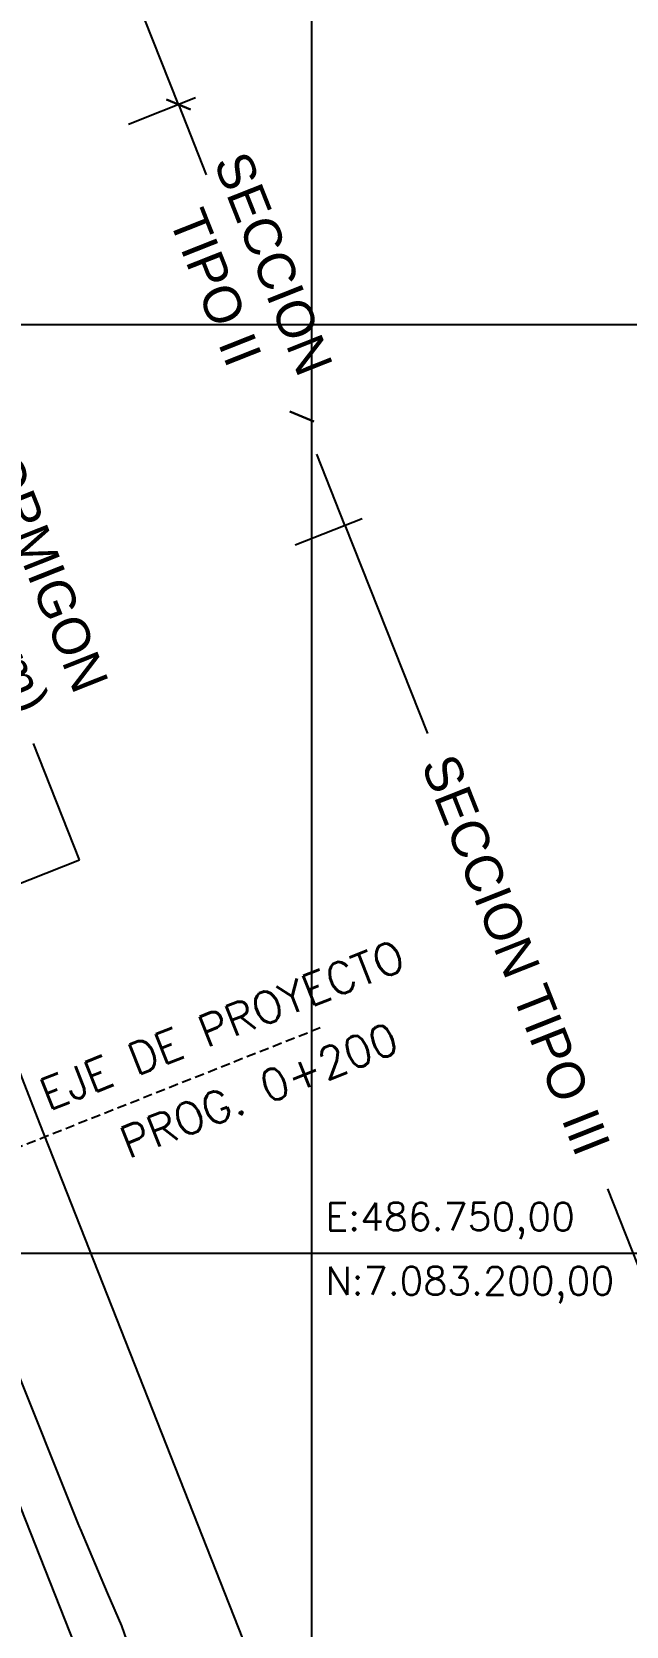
# Model space of a CAD drawing. Header units: metres. Extents: x 486561 to 486942, y 7083268 to 7083787.
# Drawn here: x 486779.2 to 486811.2, y 7083527.9 to 7083613.8 of the extents above; entities that cross this region are included whole.
import ezdxf

# ---------------------------------------------------------------- set-up
doc = ezdxf.new("R2010")
doc.units = ezdxf.units.M
doc.linetypes.add('DASHED', pattern=[0.75, 0.5, -0.25])
for name, color, linetype in [('ALAMBRADA', 45, 'Continuous'), ('C-ROAD-CORR', 5, 'Continuous'), ('C-TINN-BNDY', 110, 'Continuous'), ('C-TOPO-FEAT', 94, 'Continuous'), ('grilla', 254, 'Continuous')]:
    doc.layers.add(name, color=color, linetype=linetype)
doc.styles.add('arial', font='arial.ttf')
doc.styles.get("Standard").update_dxf_attribs({"font": 'simplex.shx'})

# ---------------------------------------------------------------- blocks, each defined once
blk = doc.blocks.new('*U53', base_point=(486750, 7083200))
at = {"layer": 'grilla', "linetype": 'ByBlock', "char_height": 1.5}
for s, insert, attachment_point in [('E:486.750,00', (486750.75, 7083200.75), 7), ('N:7.083.200,00', (486750.75, 7083199.25), 1)]:
    blk.add_mtext(s, dxfattribs=dict(at, insert=insert, attachment_point=attachment_point))

msp = doc.modelspace()

# ---------------------------------------------------------------- linework, layer by layer
at = {"color": 7, "linetype": 'ByBlock', "extrusion": (-0.05868988459241528, 0.1482175699567987, 0.9872117550974718)}
msp.add_line((486786.4325816823, 7083610.126654955, -12.19764136604499), (486787.7257955658, 7083609.576941483, -12.0382269670954), dxfattribs=at)
at = {"color": 7, "linetype": 'ByBlock', "extrusion": (-0.05868988459241529, 0.1482175699567987, 0.9872117550974717)}
for p, q in [((486787.7257955583, 7083609.576941479, -12.03822696779389), (486786.4325816749, 7083610.126654951, -12.19764136674348)), ((486794.379307745, 7083592.773178211, -32.3830271307379), (486793.0860938616, 7083593.322891684, -32.54244152968749))]:
    msp.add_line(p, q, dxfattribs=at)
at = {"color": 7, "linetype": 'ByBlock', "extrusion": (-0.0586898845924153, 0.1482175699567987, 0.9872117550974717)}
msp.add_line((486793.0860938643, 7083593.322891688, -32.54244153061882), (486794.3793077478, 7083592.773178214, -32.38302713143639), dxfattribs=at)
at = {"color": 7, "linetype": 'DASHED', "lineweight": -3}
msp.add_line((486794.7223304504, 7083560.129656383), (486723.1296555953, 7083531.777427557), dxfattribs=at)
at = {"layer": 'ALAMBRADA', "color": 7}
for p, q in [((486779.6234856492, 7083554.98571682, 76.05), (486760.7534856492, 7083602.805716819, 76.05)), ((486808.3034856492, 7083482.185716819, 76.05), (486779.6234856492, 7083554.98571682, 76.05))]:
    msp.add_line(p, q, dxfattribs=at)
at = {"layer": 'C-ROAD-CORR', "color": 7, "extrusion": (-0.0586898845924153, 0.1482175699567987, 0.9872117550974717)}
for p, q in [((486787.07918862, 7083609.851798199, -12.11793416414768), (486774.7813135002, 7083640.90929945, -17.51194229695376)), ((486784.3915738923, 7083608.78758025, -12.11793416403126), (486788.0089513658, 7083610.219957443, -12.11793416438051)), ((486784.3915738923, 7083608.78758025, -12.11793416403126), (486788.00895137, 7083610.219957443, -12.11793416438051)), ((486787.0791886149, 7083609.851798198, -12.11793416414768), (486788.5759030639, 7083606.07194108, -11.46145572172374)), ((486796.0492693901, 7083587.198429857, -8.183539955316895), (486794.5349013683, 7083591.022869956, -8.847761485226343)), ((486793.3604219675, 7083586.133723794, -8.183539955084065), (486796.9790321359, 7083587.5665891, -8.18353995543331)), ((486793.3604219675, 7083586.133723794, -8.183539955084065), (486796.9790321405, 7083587.566589101, -8.183539955549726)), ((486796.0492693859, 7083587.198429855, -8.18353995520048), (486800.4892008308, 7083575.985665447, -6.236128219951766)), ((486814.707037398, 7083540.079423701), (486810.202625905, 7083551.455028371, -1.975693523733767))]:
    msp.add_line(p, q, dxfattribs=at)
at = {"layer": 'C-ROAD-CORR', "color": 7, "extrusion": (0.05870274693533113, -0.1482124761941991, 0.9872117550974717)}
for p, q in [((486781.7582812132, 7083569.185670783, -27.24119651957881), (486779.2780495929, 7083575.44775032, -26.15357300033793)), ((486763.0554262162, 7083561.778001801, -27.24119651841465), (486781.7582812132, 7083569.185670783, -27.24119651957881))]:
    msp.add_line(p, q, dxfattribs=at)
at = {"layer": 'C-TINN-BNDY', "color": 7, "linetype": 'Continuous', "lineweight": -3}
for p, q in [((486778.0463407125, 7083542.470489634, 77.73828898743214), (486781.6609038809, 7083533.44581886, 77.65176867339359)), ((486781.6609038809, 7083533.44581886, 77.65176867339359), (486781.7487610583, 7083533.230050921, 77.64902803019272)), ((486781.7487610583, 7083533.230050921, 77.64902803019272), (486781.7804074942, 7083533.152425831, 77.64804190180602)), ((486781.7804074942, 7083533.152425831, 77.64804190180602), (486783.2427276199, 7083529.716079884, 77.56441707024084)), ((486783.2427276199, 7083529.716079884, 77.56441707024084), (486784.0160809936, 7083527.925149251, 77.51471582797343)), ((486784.0160809936, 7083527.925149251, 77.51471582797343), (486785.34102481, 7083524.147608601, 77.41765430337306))]:
    msp.add_line(p, q, dxfattribs=at)
at = {"layer": 'C-TOPO-FEAT', "color": 7, "linetype": 'Continuous', "lineweight": -3}
msp.add_line((486781.5035099889, 7083526.930117452), (486762.3571314717, 7083575.276949713), dxfattribs=at)
at = {"layer": 'grilla', "color": 7}
for p, q in [((486794.2534856492, 7083787.393533921), (486794.2534856492, 7083267.816301)), ((486561.4510690507, 7083598.005716819), (486941.5490802203, 7083598.005716819)), ((486561.4510690507, 7083548.005716819), (486941.5490802203, 7083548.005716819))]:
    msp.add_line(p, q, dxfattribs=at)

# ---------------------------------------------------------------- block references
at = {"layer": 'grilla'}
msp.add_blockref('*U53', (486794.2534856492, 7083548.005716819), dxfattribs=at)

# ---------------------------------------------------------------- texts
at = {"color": 7}
for s, p in [('EJE DE PROYECTO', (486780.0569321788, 7083555.663066156, -61.69020222496487)), ('PROG. 0+200', (486784.3880775921, 7083553.067799782, -61.69020222496487))]:
    msp.add_text(s, height=1.7, rotation=21.59909924493812, dxfattribs=at).set_placement(p)
at = {"layer": 'C-ROAD-CORR', "color": 7, "extrusion": (0.05870274693533115, -0.148212476194199, 0.9872117550974717), "style": 'arial'}
for s, p in [('PAVIMENTO DE HORMIGON', (3061032.020802215, 6324672.909674118, -1021324.795761502)), ('PREVIO FREZADO (20cm)', (3061028.651998212, 6324669.624544515, -1021324.795761502))]:
    msp.add_text(s, height=2, rotation=269.9999999859102, dxfattribs=at).set_placement(p)
at = {"layer": 'C-ROAD-CORR', "color": 7, "extrusion": (0.05868988459241525, -0.1482175699567987, 0.9872117550974717), "style": 'arial'}
for s, p in [('SECCION', (3060493.545801723, 6324923.91704555, -1021354.419122174)), ('TIPO II', (3060490.176997722, 6324921.935463012, -1021354.419122174))]:
    msp.add_text(s, height=2, rotation=270.0000000140899, dxfattribs=at).set_placement(p)
at = {"layer": 'C-ROAD-CORR', "color": 7, "extrusion": (0.05868988459241527, -0.1482175699567987, 0.9872117550974717), "style": 'arial'}
msp.add_text('SECCION TIPO III', height=2, rotation=270.0000000178093, dxfattribs=at).set_placement((3060491.994764522, 6324891.178401414, -1021342.157431779))

doc.saveas('drawing.dxf')
